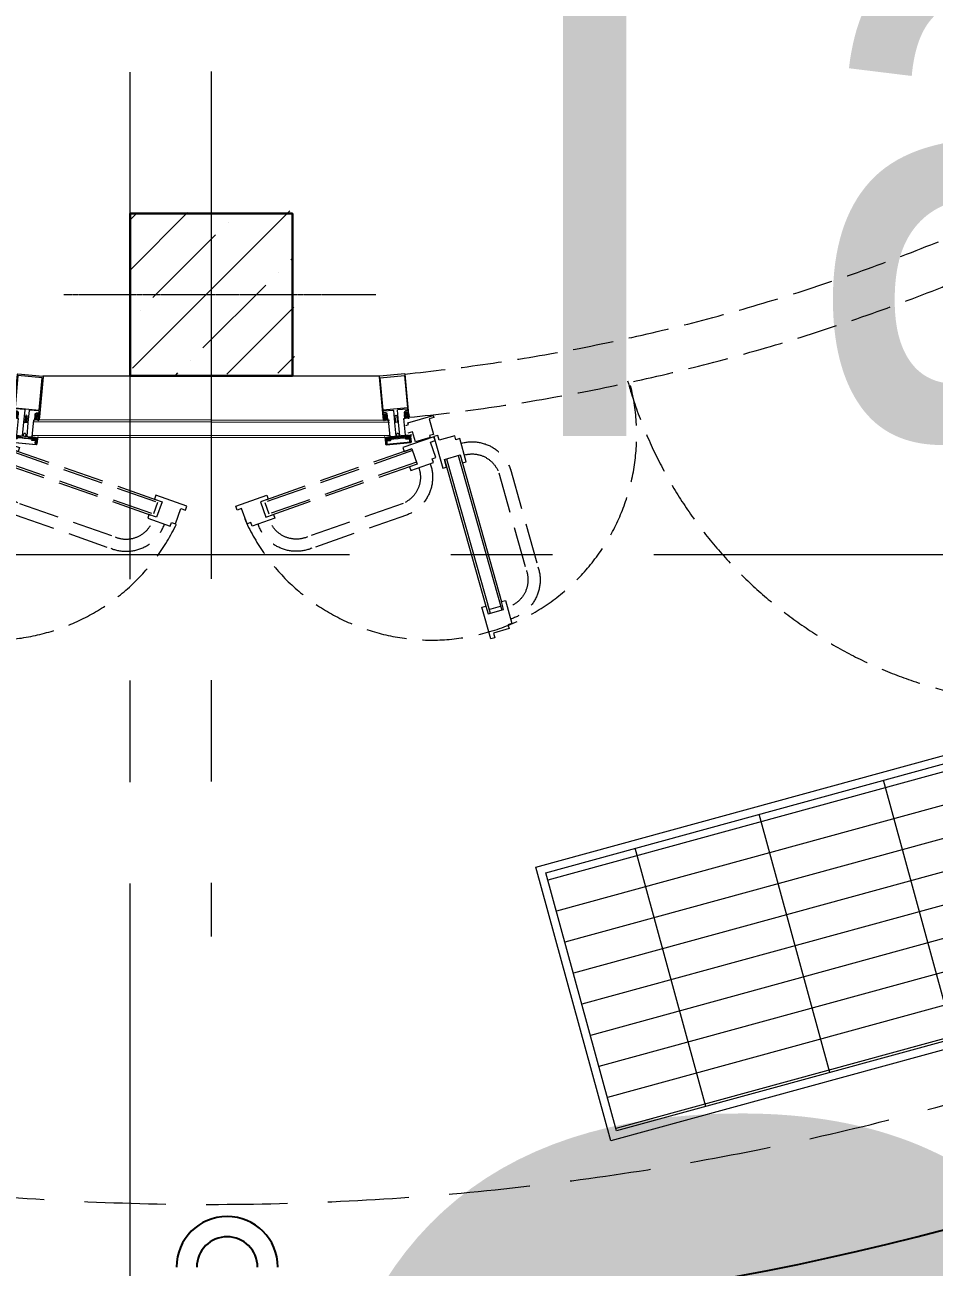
# Model space of a CAD drawing. Header units: millimetres. Extents: x -13407 to 8063098, y -54153 to 109271.
# Drawn here: x 33885 to 36128, y 4493 to 7555 of the extents above; entities that cross this region are included whole.
import ezdxf
from ezdxf.enums import TextEntityAlignment as Align

# ---------------------------------------------------------------- set-up
doc = ezdxf.new("R2018")
doc.units = ezdxf.units.MM
for name, pattern in [('ADSK_Штриховая_ш2 п1', [3, 2, -1]), ('CENTER', [2, 1.25, -0.25, 0.25, -0.25]), ('ГОСТ 2.303 4', [7, 5, -2, 0])]:
    doc.linetypes.add(name, pattern=pattern)
doc.layers.get('Defpoints').update_dxf_attribs({"color": 6})
doc.layers.add('АР_Грязь решетки', color=220, linetype='Continuous')
doc.layers.add('Тонкая', color=7, linetype='Continuous')
for name, color, linetype, lineweight in [('АР_Двери', 5, 'Continuous', 18), ('АР_Лестницы ограждение', 94, 'Continuous', 25), ('АР_Маркер экспликации', 239, 'Continuous', 13), ('АР_Номер помещения', 1, 'Continuous', 25), ('АР_Оси', 193, 'Continuous', 9), ('АР_Перегородки витражные', 152, 'Continuous', 13), ('АР_Помещения_площадь', 19, 'Continuous', 9), ('АР_Сущ Несущая стена', 202, 'Continuous', 30), ('АР_тонкая линия', 250, 'Continuous', 0), ('АР_Штриховка монолит', 250, 'Continuous', 9)]:
    doc.layers.add(name, color=color, linetype=linetype, lineweight=lineweight)
doc.layers.add('АР_Названия помещений', color=124, linetype='Continuous', lineweight=5, plot=False)
doc.styles.add('ISOCPEUR', font='isocpeur.ttf', dxfattribs={"width": 0.7})
doc.styles.get("Standard").update_dxf_attribs({"font": 'arial.ttf'})
pattern_1 = [(335.76716334, (-69115.3163, 318510.941), (0.651582564, 1.447617495), []), (65.76716334, (-69115.3163, 318510.941), (-1.447617495, 0.651582564), [])]

# ---------------------------------------------------------------- blocks, each defined once
blk = doc.blocks.new('*U622')
at = {"layer": 'Defpoints', "color": 7, "style": 'ISOCPEUR', "width": 0.7}
blk.add_attdef('ПЛОЩАДЬ_ПОМЕЩЕНИЯ', text='', height=200, dxfattribs=at).set_placement((-14472.5, 296.7), align=Align.MIDDLE_RIGHT)
at = {"layer": 'Defpoints', "color": 7, "style": 'ISOCPEUR', "width": 0.7, "flags": 1}
blk.add_attdef('КАТЕГОРИЯ', (-499.2, -2092.2), '', height=250, dxfattribs=at)
at = {"layer": 'АР_Номер помещения', "color": 7, "style": 'ISOCPEUR', "width": 0.7}
blk.add_attdef('НОМЕР_ПОМЕЩЕНИЯ', text='', height=300, dxfattribs=at).set_placement((-15237.1, 3980.1), align=Align.MIDDLE_CENTER)
at = {"layer": 'АР_Помещения_площадь', "color": 7, "lineweight": 30, "width": 0.7, "flags": 104}
blk.add_attdef('ИМЯ_ПОМЕЩЕНИЯ', text='', height=100, dxfattribs=at).set_placement((157.6, 1217.1), align=Align.MIDDLE_CENTER)
blk = doc.blocks.new('*U650')
at = {"layer": 'Defpoints', "color": 7, "style": 'ISOCPEUR', "width": 0.7, "flags": 1}
blk.add_attdef('КАТЕГОРИЯ', (-499.2, -2092.2), '', height=250, dxfattribs=at)
at = {"layer": 'Defpoints', "color": 7, "style": 'ISOCPEUR', "width": 0.7}
blk.add_attdef('ПЛОЩАДЬ_ПОМЕЩЕНИЯ', text='', height=200, dxfattribs=at).set_placement((-15094.3, -3536.7), align=Align.MIDDLE_RIGHT)
at = {"layer": 'АР_Номер помещения', "color": 7, "style": 'ISOCPEUR', "width": 0.7}
blk.add_attdef('НОМЕР_ПОМЕЩЕНИЯ', text='', height=300, dxfattribs=at).set_placement((-17833.9, -2131.6), align=Align.MIDDLE_CENTER)
at = {"layer": 'АР_Помещения_площадь', "color": 7, "lineweight": 30, "width": 0.7, "flags": 104}
blk.add_attdef('ИМЯ_ПОМЕЩЕНИЯ', text='', height=100, dxfattribs=at).set_placement((157.6, 1217.1), align=Align.MIDDLE_CENTER)
blk = doc.blocks.new('*U641')
at = {"layer": 'Defpoints', "color": 7, "style": 'ISOCPEUR', "width": 0.7}
blk.add_attdef('ПЛОЩАДЬ_ПОМЕЩЕНИЯ', text='', height=200, dxfattribs=at).set_placement((-14502.3, 2014.2), align=Align.MIDDLE_RIGHT)
at = {"layer": 'Defpoints', "color": 7, "style": 'ISOCPEUR', "width": 0.7, "flags": 1}
blk.add_attdef('КАТЕГОРИЯ', (-499.2, -2092.2), '', height=250, dxfattribs=at)
at = {"layer": 'АР_Номер помещения', "color": 7, "style": 'ISOCPEUR', "width": 0.7}
blk.add_attdef('НОМЕР_ПОМЕЩЕНИЯ', text='', height=300, dxfattribs=at).set_placement((-14791.7, 2684.7), align=Align.MIDDLE_CENTER)
at = {"layer": 'АР_Помещения_площадь', "color": 7, "lineweight": 30, "width": 0.7, "flags": 104}
blk.add_attdef('ИМЯ_ПОМЕЩЕНИЯ', text='', height=100, dxfattribs=at).set_placement((157.6, 1217.1), align=Align.MIDDLE_CENTER)
blk = doc.blocks.new('*U638')
at = {"layer": 'Defpoints', "color": 7, "style": 'ISOCPEUR', "width": 0.7}
blk.add_attdef('ПЛОЩАДЬ_ПОМЕЩЕНИЯ', text='', height=200, dxfattribs=at).set_placement((-6597.6, 7494.4), align=Align.MIDDLE_RIGHT)
at = {"layer": 'Defpoints', "color": 7, "style": 'ISOCPEUR', "width": 0.7, "flags": 1}
blk.add_attdef('КАТЕГОРИЯ', (-499.2, -2092.2), '', height=250, dxfattribs=at)
at = {"layer": 'АР_Номер помещения', "color": 7, "style": 'ISOCPEUR', "width": 0.7}
blk.add_attdef('НОМЕР_ПОМЕЩЕНИЯ', text='', height=300, dxfattribs=at).set_placement((-10118.1, 5879.7), align=Align.MIDDLE_CENTER)
at = {"layer": 'АР_Помещения_площадь', "color": 7, "lineweight": 30, "width": 0.7, "flags": 104}
blk.add_attdef('ИМЯ_ПОМЕЩЕНИЯ', text='', height=100, dxfattribs=at).set_placement((157.6, 1217.1), align=Align.MIDDLE_CENTER)
blk = doc.blocks.new('*U658')
at = {"layer": 'Defpoints', "color": 7, "style": 'ISOCPEUR', "width": 0.7}
blk.add_attdef('ПЛОЩАДЬ_ПОМЕЩЕНИЯ', text='', height=200, dxfattribs=at).set_placement((-15075.7, 265.5), align=Align.MIDDLE_RIGHT)
at = {"layer": 'Defpoints', "color": 7, "style": 'ISOCPEUR', "width": 0.7, "flags": 1}
blk.add_attdef('КАТЕГОРИЯ', (-499.2, -2092.2), '', height=250, dxfattribs=at)
at = {"layer": 'АР_Номер помещения', "color": 7, "style": 'ISOCPEUR', "width": 0.7}
blk.add_attdef('НОМЕР_ПОМЕЩЕНИЯ', text='', height=300, dxfattribs=at).set_placement((-12620.1, 1443.7), align=Align.MIDDLE_CENTER)
at = {"layer": 'АР_Помещения_площадь', "color": 7, "lineweight": 30, "width": 0.7, "flags": 104}
blk.add_attdef('ИМЯ_ПОМЕЩЕНИЯ', text='', height=100, dxfattribs=at).set_placement((157.6, 1217.1), align=Align.MIDDLE_CENTER)
blk = doc.blocks.new('*U654')
at = {"layer": 'Defpoints', "color": 7, "style": 'ISOCPEUR', "width": 0.7}
blk.add_attdef('ПЛОЩАДЬ_ПОМЕЩЕНИЯ', text='', height=200, dxfattribs=at).set_placement((-14376, 412.8), align=Align.MIDDLE_RIGHT)
at = {"layer": 'Defpoints', "color": 7, "style": 'ISOCPEUR', "width": 0.7, "flags": 1}
blk.add_attdef('КАТЕГОРИЯ', (-499.2, -2092.2), '', height=250, dxfattribs=at)
at = {"layer": 'АР_Номер помещения', "color": 7, "style": 'ISOCPEUR', "width": 0.7}
blk.add_attdef('НОМЕР_ПОМЕЩЕНИЯ', text='', height=300, dxfattribs=at).set_placement((-16307.2, 665.2), align=Align.MIDDLE_CENTER)
at = {"layer": 'АР_Помещения_площадь', "color": 7, "lineweight": 30, "width": 0.7, "flags": 104}
blk.add_attdef('ИМЯ_ПОМЕЩЕНИЯ', text='', height=100, dxfattribs=at).set_placement((157.6, 1217.1), align=Align.MIDDLE_CENTER)
blk = doc.blocks.new('*U595')
at = {"layer": 'Defpoints', "color": 7, "style": 'ISOCPEUR', "width": 0.7, "flags": 1}
blk.add_attdef('КАТЕГОРИЯ', (-499.2, -2092.2), '', height=250, dxfattribs=at)
at = {"layer": 'Defpoints', "color": 7, "style": 'ISOCPEUR', "width": 0.7}
blk.add_attdef('ПЛОЩАДЬ_ПОМЕЩЕНИЯ', text='', height=200, dxfattribs=at).set_placement((405.3, -2542.8), align=Align.MIDDLE_RIGHT)
at = {"layer": 'АР_Номер помещения', "color": 7, "style": 'ISOCPEUR', "width": 0.7}
blk.add_attdef('НОМЕР_ПОМЕЩЕНИЯ', text='', height=300, dxfattribs=at).set_placement((171.6, -1559.3), align=Align.MIDDLE_CENTER)
at = {"layer": 'АР_Помещения_площадь', "color": 7, "lineweight": 30, "width": 0.7, "flags": 104}
blk.add_attdef('ИМЯ_ПОМЕЩЕНИЯ', text='', height=100, dxfattribs=at).set_placement((157.6, 1217.1), align=Align.MIDDLE_CENTER)
blk = doc.blocks.new('A$C9365e198')
at = {"layer": 'АР_Грязь решетки', "linetype": 'Continuous', "lineweight": 5}
h = blk.add_hatch(dxfattribs=at)
h.set_pattern_fill('GRATE', color=256, scale=100, angle=-14.968)
h.set_pattern_definition([(345.0320357, (-1788357.11, 6497534.97), (20.5008899, 76.6818371), []), (75.0320357, (-1788357.1, 6497534.97), (-306.727348, 82.00356), [])])
h.paths.add_polyline_path([(14.2, -24.5), (1617.8, -453.2), (1447.4, -1090.8), (-156.3, -662.1)])
for p, q in [((0, 0), (-180.8, -676.2)), ((1642.3, -439.1), (0, 0)), ((14.2, -24.5), (-156.3, -662.1)), ((1617.8, -453.2), (14.2, -24.5)), ((1447.4, -1090.8), (1617.8, -453.2)), ((1461.5, -1115.3), (1642.3, -439.1)), ((-156.3, -662.1), (1447.4, -1090.8)), ((-180.8, -676.2), (1461.5, -1115.3))]:
    blk.add_line(p, q, dxfattribs=at)
blk = doc.blocks.new('A$C4b82bfe2')
at = {"layer": 'АР_Двери', "linetype": 'ГОСТ 2.303 4', "ltscale": 20}
for p, q in [((54.2, -29.6), (427.7, -160.6)), ((52.6, -34.4), (426, -165.3)), ((41, -67.4), (414.3, -198.4)), ((42.7, -62.7), (416.1, -193.6))]:
    blk.add_line(p, q, dxfattribs=at)
at = {"layer": 'АР_Перегородки витражные', "color": 5}
blk.add_line((416.6, -162), (406.7, -190.3), dxfattribs=at)
for points in [[(73.1, -36.3), (54.2, -29.6), (41, -67.4), (59.9, -74), (56.6, -83.4), (0.9, -63.9), (4.2, -54.5), (-5.2, -51.2), (8, -13.4), (-3.3, -9.4), (0, 0), (76.4, -26.8), (73.1, -36.3)], [(408.8, -154), (427.7, -160.6), (414.3, -198.4), (395.4, -191.7), (392.3, -201.1), (447.9, -220.7), (451.2, -211.3), (460.7, -214.6), (473.9, -176.8), (485.2, -180.8), (488.6, -171.4), (412.1, -144.5), (408.8, -154)]]:
    blk.add_lwpolyline(points, close=True, dxfattribs=at)
blk = doc.blocks.new('стойка витр.')
h = blk.add_hatch()
h.set_pattern_fill('ANSI37', scale=0.5, angle=-69.2328)
h.set_pattern_definition(pattern_1)
edge = h.paths.add_edge_path()
edge.add_line((-22.7, 14.1), (-23, 15))
edge.add_arc((-23.4, 14.9), 0.427, 20.7605, 72.3)
edge.add_arc((-23.2, 15.7), 0.427, 110.764, 252.288, ccw=False)
edge.add_line((-23.3, 16.1), (-22.3, 16.5))
edge.add_arc((-22.2, 16.3), 0.183, 20.749, 110.7854, ccw=False)
edge.add_line((-22.1, 16.4), (-22, 16.3))
edge.add_arc((-21.9, 16.3), 0.183, 200.7666, 335.778)
edge.add_line((-21.7, 16.3), (-21.1, 17.8))
edge.add_arc((-21.7, 18), 0.637, 344.3928, 381.7249)
edge.add_line((-21.1, 18.2), (-22.6, 22.1))
edge.add_arc((-23.2, 21.9), 0.637, 19.8094, 57.1415)
edge.add_line((-22.8, 22.4), (-24.3, 23.1))
edge.add_arc((-24.4, 23), 0.183, 65.7564, 200.7677)
edge.add_line((-24.5, 22.9), (-24.5, 22.8))
edge.add_arc((-24.7, 22.7), 0.183, -69.251, 20.7854, ccw=False)
edge.add_line((-24.6, 22.6), (-25.6, 22.2))
edge.add_arc((-25.8, 22.6), 0.427, 149.2464, 290.7703, ccw=False)
edge.add_arc((-26.5, 23), 0.427, 329.2344, 380.7738)
edge.add_line((-26.1, 23.2), (-26.5, 24.2))
edge.add_arc((-26.7, 24.1), 0.183, 20.749, 110.7854)
edge.add_line((-26.7, 24.3), (-33.5, 21.7))
edge.add_arc((-33.4, 21.4), 0.306, 107.612, 200.6883)
edge.add_line((-33.7, 21.3), (-33.4, 20.7))
edge.add_arc((-33.1, 20.8), 0.304, 200.7453, 225.8124)
edge.add_line((-33.3, 20.5), (-31.8, 18.9))
edge.add_arc((-32, 18.7), 0.305, -108.8628, 45.7814, ccw=False)
edge.add_arc((-28.7, 27.8), 9.95, 231.9543, 250.0412, ccw=False)
edge.add_arc((-35.1, 19.6), 0.4, 42.3093, 119.225)
edge.add_arc((-34.9, 19.6), 0.602, 134.395, 228.6478)
edge.add_arc((-28.5, 27.8), 11, 232.0873, 240.8889)
edge.add_arc((-36.9, 12.9), 6.09, 40.7589, 60.6144, ccw=False)
edge.add_arc((-32.5, 16.6), 0.305, -34.8959, 41.6027, ccw=False)
edge.add_line((-32.3, 16.5), (-32.8, 15.8))
edge.add_arc((-32.5, 15.6), 0.305, 145.1101, 256.4243)
edge.add_line((-32.6, 15.3), (-31.7, 15.1))
edge.add_arc((-31.8, 14.8), 0.305, -34.8899, 76.4243, ccw=False)
edge.add_line((-31.5, 14.6), (-32.1, 13.9))
edge.add_arc((-31.8, 13.7), 0.305, 145.1101, 256.4243)
edge.add_line((-31.9, 13.4), (-31, 13.2))
edge.add_arc((-31.1, 12.9), 0.305, -24.2247, 76.4204, ccw=False)
edge.add_line((-30.8, 12.8), (-31.6, 11.1))
edge.add_arc((-31.3, 11), 0.305, 155.7711, 290.7403)
edge.add_line((-31.2, 10.7), (-22.8, 13.9))
edge.add_arc((-22.9, 14.1), 0.183, 290.749, 380.749)
edge = h.paths.add_edge_path(flags=16)
edge.add_line((-23.1, 21), (-22.2, 18.6))
edge.add_arc((-22.7, 18.4), 0.541, -69.2328, 20.7672, ccw=False)
edge.add_line((-22.5, 17.9), (-23.4, 17.6))
edge.add_arc((-23.6, 18.1), 0.541, 200.7672, 290.7672, ccw=False)
edge.add_line((-24.1, 17.9), (-25, 20.3))
edge.add_arc((-24.5, 20.5), 0.541, 110.7672, 200.7672, ccw=False)
edge.add_line((-24.7, 21), (-23.8, 21.4))
edge.add_arc((-23.6, 20.8), 0.541, 20.7672, 110.7672, ccw=False)
edge = h.paths.add_edge_path(flags=16)
edge.add_line((-26.9, 20.3), (-25.5, 16.7))
edge.add_arc((-26, 16.5), 0.541, -69.2328, 20.7672, ccw=False)
edge.add_line((-25.8, 16), (-28.2, 15.1))
edge.add_arc((-28.4, 15.6), 0.541, 200.7672, 290.7672, ccw=False)
edge.add_line((-28.9, 15.4), (-30.3, 19))
edge.add_arc((-29.8, 19.2), 0.541, 110.7672, 200.7672, ccw=False)
edge.add_line((-30, 19.7), (-27.5, 20.6))
edge.add_arc((-27.4, 20.1), 0.541, 20.7672, 110.7672, ccw=False)
h = blk.add_hatch()
h.set_pattern_fill('ANSI37', scale=0.5, angle=-69.2328)
h.set_pattern_definition(pattern_1)
edge = h.paths.add_edge_path()
edge.add_line((-7.6, -25.6), (-7.3, -26.5))
edge.add_arc((-7.7, -26.7), 0.427, -30.7656, 20.7738, ccw=False)
edge.add_arc((-6.9, -27.1), 0.427, 149.2464, 290.7703)
edge.add_line((-6.8, -27.5), (-5.8, -27.1))
edge.add_arc((-5.8, -27), 0.183, 290.749, 380.7854)
edge.add_line((-5.7, -26.9), (-5.7, -26.8))
edge.add_arc((-5.5, -26.7), 0.183, 65.7564, 200.7677, ccw=False)
edge.add_line((-5.5, -26.5), (-4, -27.3))
edge.add_arc((-4.3, -27.8), 0.637, 19.8094, 57.1415, ccw=False)
edge.add_line((-3.7, -27.6), (-2.3, -31.5))
edge.add_arc((-2.9, -31.7), 0.637, -15.6072, 21.7249, ccw=False)
edge.add_line((-2.2, -31.9), (-2.8, -33.4))
edge.add_arc((-3, -33.4), 0.183, 200.7666, 335.778, ccw=False)
edge.add_line((-3.2, -33.4), (-3.2, -33.3))
edge.add_arc((-3.4, -33.4), 0.183, 20.749, 110.7854)
edge.add_line((-3.5, -33.2), (-4.5, -33.6))
edge.add_arc((-4.3, -34), 0.427, 110.764, 252.288)
edge.add_arc((-4.6, -34.8), 0.427, 20.7605, 72.3, ccw=False)
edge.add_line((-4.2, -34.6), (-3.8, -35.7))
edge.add_arc((-4, -35.7), 0.183, -69.251, 20.7854, ccw=False)
edge.add_line((-3.9, -35.9), (-10.6, -38.5))
edge.add_arc((-10.8, -38.2), 0.306, 200.846, 293.9223, ccw=False)
edge.add_line((-11, -38.3), (-11.3, -37.6))
edge.add_arc((-11, -37.5), 0.304, 175.722, 200.789, ccw=False)
edge.add_line((-11.3, -37.5), (-11.3, -35.2))
edge.add_arc((-11.6, -35.2), 0.305, 355.7529, 510.3972)
edge.add_arc((-3.1, -39.8), 9.95, 151.4932, 169.58)
edge.add_arc((-13.3, -38), 0.4, 282.3093, 359.225, ccw=False)
edge.add_arc((-13.2, -37.8), 0.602, 172.8865, 267.1393, ccw=False)
edge.add_arc((-2.9, -39.7), 11, 160.6454, 169.447, ccw=False)
edge.add_arc((-19.1, -34.1), 6.09, 340.92, 360.7754)
edge.add_arc((-13.3, -34), 0.305, 359.9316, 436.4302)
edge.add_line((-13.2, -33.7), (-14.1, -33.5))
edge.add_arc((-14, -33.2), 0.305, 145.1101, 256.4243, ccw=False)
edge.add_line((-14.3, -33), (-13.7, -32.3))
edge.add_arc((-14, -32.2), 0.305, 325.1101, 436.4243)
edge.add_line((-13.9, -31.9), (-14.8, -31.7))
edge.add_arc((-14.7, -31.4), 0.305, 145.1101, 256.4243, ccw=False)
edge.add_line((-15, -31.2), (-14.4, -30.5))
edge.add_arc((-14.7, -30.3), 0.305, 325.1139, 425.759)
edge.add_line((-14.6, -30), (-16.3, -29.3))
edge.add_arc((-16.2, -29), 0.305, 110.794, 245.7633, ccw=False)
edge.add_line((-16.3, -28.7), (-7.9, -25.5))
edge.add_arc((-7.8, -25.7), 0.183, 20.7854, 110.7854, ccw=False)
edge = h.paths.add_edge_path(flags=16)
edge.add_line((-3.3, -31.1), (-4.3, -28.7))
edge.add_arc((-4.8, -28.9), 0.541, 20.7672, 110.7672)
edge.add_line((-5, -28.3), (-5.9, -28.7))
edge.add_arc((-5.7, -29.2), 0.541, 110.7672, 200.7672)
edge.add_line((-6.2, -29.4), (-5.3, -31.8))
edge.add_arc((-4.8, -31.6), 0.541, 200.7672, 290.7672)
edge.add_line((-4.6, -32.1), (-3.7, -31.8))
edge.add_arc((-3.9, -31.3), 0.541, 290.7672, 380.7672)
edge = h.paths.add_edge_path(flags=16)
edge.add_line((-6.7, -33), (-8, -29.4))
edge.add_arc((-8.5, -29.6), 0.541, 20.7672, 110.7672)
edge.add_line((-8.7, -29.1), (-11.1, -30))
edge.add_arc((-10.9, -30.5), 0.541, 110.7672, 200.7672)
edge.add_line((-11.4, -30.7), (-10.1, -34.3))
edge.add_arc((-9.6, -34.1), 0.541, 200.7672, 290.7672)
edge.add_line((-9.4, -34.6), (-7, -33.7))
edge.add_arc((-7.2, -33.2), 0.541, 290.7672, 380.7672)
h = blk.add_hatch()
h.set_pattern_fill('ANSI37', scale=0.5, angle=-69.2328)
h.set_pattern_definition([(335.76716334, (-69115.9168, 318510.7132), (0.651582564, 1.447617495), []), (65.76716334, (-69115.9168, 318510.7132), (-1.447617495, 0.651582564), [])])
edge = h.paths.add_edge_path()
edge.add_arc((-61.4, -46.2), 0.549, 155.7657, 200.7672)
edge.add_line((-61.9, -46), (-61.2, -44.4))
edge.add_arc((-61, -44.5), 0.183, 20.7672, 155.7657)
edge.add_line((-60.9, -44.4), (-60.8, -44.6))
edge.add_arc((-60.6, -44.6), 0.183, 200.7672, 290.7672)
edge.add_line((-60.6, -44.7), (-59.4, -44.3))
edge.add_arc((-59.6, -43.9), 0.427, -69.2328, 72.2936)
edge.add_arc((-59.3, -43.1), 0.427, 200.7672, 252.2936)
edge.add_line((-59.7, -43.2), (-63, -34.5))
edge.add_arc((-62.7, -34.4), 0.305, 110.7672, 200.7672)
edge.add_line((-62.8, -34.1), (-60.6, -33.3))
edge.add_arc((-60.4, -33.6), 0.304, 76.4029, 110.7672)
edge.add_line((-60.4, -33.3), (-60.1, -33.6))
edge.add_arc((-108.2, -55.9), 53, 16.7114, 24.8229)
edge.add_line((-57.4, -40.6), (-57.9, -41.3))
edge.add_arc((-57.7, -41.5), 0.305, 145.1109, 256.4234)
edge.add_line((-57.7, -41.8), (-56.9, -42))
edge.add_arc((-57, -42.3), 0.305, -34.8891, 76.4234)
edge.add_line((-56.7, -42.5), (-57.2, -43.3))
edge.add_arc((-56.9, -43.5), 0.305, 145.1109, 256.4234)
edge.add_line((-57, -43.8), (-56.1, -44))
edge.add_arc((-56.2, -44.3), 0.305, -34.8891, 76.4234)
edge.add_line((-56, -44.4), (-56.5, -45.1))
edge.add_arc((-56.2, -45.3), 0.305, 145.1109, 256.4234)
edge.add_line((-56.3, -45.6), (-55.4, -45.8))
edge.add_arc((-55.5, -46.1), 0.305, -34.8891, 76.4234)
edge.add_line((-55.3, -46.3), (-55.8, -47))
edge.add_arc((-55.5, -47.2), 0.305, 145.1109, 256.4234)
edge.add_line((-55.6, -47.5), (-54.7, -47.8))
edge.add_arc((-54.8, -48.1), 0.305, -34.8891, 76.4234)
edge.add_line((-54.5, -48.3), (-55, -49))
edge.add_arc((-54.8, -49.1), 0.305, 145.1109, 256.4234)
edge.add_line((-54.8, -49.4), (-54, -49.6))
edge.add_arc((-54.1, -49.9), 0.305, -34.8891, 76.4234)
edge.add_line((-53.8, -50.1), (-54.3, -50.8))
edge.add_arc((-54.1, -51), 0.305, 145.1109, 256.4234)
edge.add_line((-54.1, -51.3), (-53.3, -51.5))
edge.add_arc((-53.4, -51.8), 0.305, -43.6751, 76.4279)
edge.add_line((-53.1, -52), (-53.8, -52.6))
edge.add_arc((-53.6, -52.8), 0.305, 136.3286, 262.7471)
edge.add_arc((-54.6, -61.1), 7.99, 59.586, 82.7471)
edge.add_arc((-50.7, -54.4), 0.305, 253.291, 419.586)
edge.add_arc((-52.6, -60.5), 6.03, 73.291, 110.7672)
edge.add_line((-54.7, -54.9), (-54.8, -54.9))
edge.add_arc((-55, -54.5), 0.427, 200.7672, 290.7672)
edge.add_line((-55.4, -54.7), (-56.7, -51.1))
edge.add_arc((-56.3, -51), 0.427, 149.2366, 200.7672)
edge.add_arc((-57, -50.5), 0.427, -30.7634, 40.0143)
edge.add_arc((-57, -50.5), 0.427, 40.0005, 110.7672)
edge.add_line((-57.2, -50.1), (-58.3, -50.6))
edge.add_arc((-58.3, -50.7), 0.183, 110.7672, 200.7672)
edge.add_line((-58.4, -50.8), (-58.4, -51))
edge.add_arc((-58.5, -51.1), 0.183, 245.7686, 380.7672)
edge.add_line((-58.6, -51.3), (-60.2, -50.6))
edge.add_arc((-60, -50.1), 0.549, 200.7672, 245.7686)
edge.add_line((-60.5, -50.3), (-61.9, -46.4))
edge = h.paths.add_edge_path(flags=16)
edge.add_arc((-59.4, -49), 0.541, 200.7672, 290.7672)
edge.add_line((-60.8, -46.8), (-59.9, -49.2))
edge.add_arc((-60.3, -46.6), 0.541, 110.7672, 200.7672)
edge.add_line((-59.3, -45.7), (-60.5, -46.1))
edge.add_arc((-59.1, -46.2), 0.541, 20.7672, 110.7672)
edge.add_line((-57.7, -48.4), (-58.6, -46))
edge.add_arc((-58.2, -48.6), 0.541, -69.2328, 20.7672)
edge.add_line((-59.2, -49.5), (-58, -49.1))
at = {"lineweight": 0, "ltscale": 100, "transparency": 33554687}
for points in [[(65.9, 59.3), (-26.6, 24.2), (-25.9, 22.2), (-25.3, 22), (-24.8, 22.1), (-25.2, 23.2), (-20.5, 24.9), (-19.2, 21.4), (-18.8, 21.3), (-19, 20.8), (-17.7, 17.4), (-22.4, 15.6), (-22.7, 16.5), (-23.2, 16.4), (-23.4, 15.7), (-22.8, 13.9), (-17.2, 16), (-16.2, 17), (-15.5, 19.8), (-15.4, 20.1), (-17, 24.3), (-17.4, 24.6), (-17.5, 25.4), (-13.7, 26.9), (-12.5, 26.3), (-4.3, 4.8), (-4.9, 3.6), (-32.7, -7), (-32.8, -7.4), (-32.4, -8.4), (-31.1, -9.1), (-30.3, -8.8), (-29.8, -9.1), (-28.6, -8.7), (-28.6, -8.2), (-28.2, -8.5), (-27, -8.1), (-26.9, -7.5), (-26.5, -7.9), (-25.3, -7.5), (-25.3, -6.9), (-24.8, -7.2), (-23.6, -6.8), (-23.6, -6.3), (-23.1, -6.6), (-21.9, -6.2), (-21.9, -5.6), (-21.5, -6), (-20.3, -5.6), (-20.2, -5), (-19.8, -5.3), (-18.6, -4.9), (-18.4, -4.3), (-18, -4.7), (-17.4, -4.4), (-15.1, -4.8), (-14.5, -6.4), (-15.8, -7.9), (-15.9, -8.7), (-16.3, -8.3), (-17.4, -8.8), (-17.6, -9.3), (-18, -9), (-19.1, -9.4), (-19.3, -10), (-19.7, -9.6), (-20.8, -10.1), (-20.9, -10.6), (-21.4, -10.3), (-22.5, -10.7), (-22.6, -11.2), (-23, -10.9), (-24.3, -11.3), (-24.3, -11.9), (-24.7, -11.5), (-25.8, -12), (-26, -12.5), (-26.4, -12.2), (-27.6, -12.6), (-27.6, -13.1), (-28.1, -12.8), (-29.3, -13.3), (-29.3, -13.8), (-29.9, -15.1), (-29.5, -16.2), (-29.1, -16.3), (-1.3, -5.8), (-0.1, -6.4), (8.1, -27.9), (7.6, -29.2), (3.8, -30.6), (3.2, -29.8), (3.4, -29.5), (1.7, -25.2), (1.6, -25.1), (-0.9, -23.4), (-2.3, -23.3), (-7.8, -25.4), (-7.2, -27.2), (-6.5, -27.6), (-6, -27.4), (-6.4, -26.4), (-1.7, -24.6), (-0.4, -28.2), (0, -28.3), (-0.2, -28.7), (1.1, -32.2), (-3.6, -33.9), (-3.9, -33), (-4.4, -33.2), (-4.6, -33.8), (-4, -35.7), (88.6, -0.5), (89.2, 0.7), (67.2, 58.7)], [(63.8, 56.3), (85.1, 0.2), (10.6, -28), (-10.6, 28)], [(-68.6, -58.5), (-90.2, -1.6), (-90, -1.3), (-89, -0.9), (-88.6, -1), (-87.7, -3.3), (-87.4, -3.4), (-86.7, -3.2), (-86.4, -2.8), (-87.3, -0.5), (-87.2, -0.2), (-82, 1.7), (-80.5, 1.3), (-79.7, 1.5), (-77.3, 4.2), (-77.8, 4.8), (-90.5, 0), (-91.4, -2), (-69.8, -59.1), (-67.8, -59.9), (-55.1, -55.1), (-55.2, -54.3), (-58.7, -53.8), (-59.5, -54.2), (-60.2, -55.7), (-65.4, -57.6), (-65.7, -57.4), (-66.6, -55.1), (-67, -55), (-67.7, -55.3), (-67.9, -55.6), (-67, -57.9), (-67.2, -58.3), (-68.2, -58.7)]]:
    blk.add_lwpolyline(points, close=True, dxfattribs=at)
for points in [[(-73.6, -6.3), (-74.2, -6), (-74.8, -6.2), (-74.4, -7.2), (-76.6, -8, -0.414362), (-77, -7.8), (-79.3, -1.5, -0.414326), (-78.7, -0.2), (-77.3, 0.4), (-76.9, -0.7), (-76.3, -0.4), (-76.1, 0.3), (-77.3, 3.5, 0.551224), (-77.8, 3.6), (-79.9, 1.3, -0.267349), (-80.9, 1.1), (-82.1, 1.4, 0.249629), (-82.6, 1.3), (-86.2, -1.9, 0.827043), (-85.6, -2.8), (-82.1, -1.5, -0.414326), (-80.8, -2.1), (-78.1, -9.1, 0.414326), (-76.8, -9.7), (-75.7, -9.2, -0.082799), (-71.8, -16.3), (-68.3, -25.6), (-67.9, -25.7), (-68.1, -26.1), (-64.6, -35.3, -0.082799), (-62.8, -43.1), (-63.9, -43.6, 0.414326), (-64.5, -44.9), (-61.9, -51.9, -0.414326), (-62.5, -53.2), (-66, -54.5, 0.827043), (-65.8, -55.6), (-61, -55.6, 0.249629), (-60.6, -55.4), (-59.9, -54.3, -0.267349), (-59, -53.9), (-55.9, -54.2, 0.551224), (-55.6, -53.7), (-56.8, -50.5), (-57.5, -50.1), (-58, -50.4), (-57.6, -51.4), (-59.1, -52, -0.414326), (-60.5, -51.4), (-62.8, -45.1, -0.414362), (-62.7, -44.7), (-60.5, -43.9), (-60.1, -44.8), (-59.6, -44.6), (-59.3, -43.9)], [(-32.4, -8.4), (-32.8, -7.4, 0.523933), (-33.2, -7.2), (-64.2, -18.9, 0.414326), (-64.5, -19.6), (-64.1, -20.9, 0.410627), (-63.4, -21.2), (-62.7, -21, 0.492552), (-62.6, -20.7), (-62.8, -20.2, -0.441111), (-62.6, -19.9), (-60.8, -19.3, -0.208057), (-59.9, -19.4, -0.000016), (-56.9, -20.8, -0.439819), (-56.4, -22.2, -0.000016), (-57.7, -25.2, -0.208057), (-58.3, -25.9), (-60.1, -26.6, -0.441111), (-60.4, -26.5), (-60.6, -26, 0.492552), (-60.9, -25.9), (-61.5, -26.1, 0.410627), (-61.8, -26.8), (-61.3, -28.1, 0.414326), (-60.6, -28.4), (-29.6, -16.6, 0.523933), (-29.5, -16.2), (-29.8, -15.2)]]:
    blk.add_lwpolyline(points, format="xyb", close=True, dxfattribs=at)
at = {"color": 7, "lineweight": 0, "ltscale": 100, "transparency": 33554687}
for points in [[(-74.1, 3.3, 0.57795), (-74.3, 3.8), (-75.2, 3.8, -0.615334), (-75.4, 4.3, 0.101403), (-73.8, 7.1, 0.887085), (-74.4, 7.4, -0.164997), (-77.4, 4.9), (-77.5, 4.9, 0.414304), (-77.7, 4.3), (-76.4, 0.8, 0.228696), (-76.1, 0.5, -0.319049), (-75.8, 0.1, -0.319002), (-76.1, -0.3), (-77.2, -0.7, -0.4144), (-77.5, -0.6), (-77.6, -0.4, 0.668339), (-77.9, -0.4), (-78.6, -1.9, 0.198883), (-78.6, -2.4), (-77.2, -6.2, 0.198883), (-76.9, -6.5), (-75.3, -7.3, 0.668339), (-75.1, -7), (-75.1, -6.8, -0.4144), (-75, -6.6), (-73.9, -6.1, -0.710202), (-73.4, -6.7, 0.228696), (-73.4, -7.1), (-70.1, -15.8, 0.414362), (-69.7, -16), (-67.4, -15.1, 0.151171), (-67.3, -15), (-67.3, -14.6, 0.035408), (-69.9, -7.6), (-70.8, -7.4, -0.527868), (-71, -6.9), (-70.5, -6.2, 0.527868), (-70.6, -5.7), (-71.5, -5.4, -0.527868), (-71.7, -4.9), (-71.2, -4.2, 0.527868), (-71.4, -3.7), (-72.3, -3.5, -0.527868), (-72.4, -3.1), (-71.9, -2.4, 0.527868), (-72.1, -1.9), (-73, -1.7, -0.527868), (-73.1, -1.2), (-72.7, -0.4, 0.527868), (-72.8, 0.1), (-73.7, 0.3, -0.527868), (-73.9, 0.8), (-73.4, 1.5, 0.527868), (-73.5, 1.9), (-74.4, 2.1, -0.527868), (-74.6, 2.6)], [(-22.7, 14.1), (-23, 15, 0.228752), (-23.3, 15.3, -0.710164), (-23.3, 16.1), (-22.3, 16.5, -0.4144), (-22.1, 16.4), (-22, 16.3, 0.66825), (-21.7, 16.3), (-21.1, 17.8, 0.164348), (-21.1, 18.2), (-22.6, 22.1, 0.164348), (-22.8, 22.4), (-24.3, 23.1, 0.66825), (-24.5, 22.9), (-24.5, 22.8, -0.4144), (-24.6, 22.6), (-25.6, 22.2, -0.710164), (-26.1, 22.8, 0.228752), (-26.1, 23.2), (-26.5, 24.2, 0.4144), (-26.7, 24.3), (-33.5, 21.7, 0.430028), (-33.7, 21.3), (-33.4, 20.7, 0.109814), (-33.3, 20.5), (-31.8, 18.9, -0.800036), (-32.1, 18.4, -0.079083), (-34.8, 19.9, 0.348803), (-35.3, 20, 0.436125), (-35.3, 19.1, 0.038423), (-33.9, 18.2, -0.086853), (-32.3, 16.9, -0.346763), (-32.3, 16.5), (-32.8, 15.8, 0.527877), (-32.6, 15.3), (-31.7, 15.1, -0.527877), (-31.5, 14.6), (-32.1, 13.9, 0.527877), (-31.9, 13.4), (-31, 13.2, -0.469739), (-30.8, 12.8), (-31.6, 11.1, 0.667984), (-31.2, 10.7), (-22.8, 13.9, 0.414214)], [(-7.6, -25.6), (-7.3, -26.5, -0.228752), (-7.3, -26.9, 0.710164), (-6.8, -27.5), (-5.8, -27.1, 0.4144), (-5.7, -26.9), (-5.7, -26.8, -0.66825), (-5.5, -26.5), (-4, -27.3, -0.164348), (-3.7, -27.6), (-2.3, -31.5, -0.164348), (-2.2, -31.9), (-2.8, -33.4, -0.66825), (-3.2, -33.4), (-3.2, -33.3, 0.4144), (-3.5, -33.2), (-4.5, -33.6, 0.710164), (-4.5, -34.4, -0.228752), (-4.2, -34.6), (-3.8, -35.7, -0.4144), (-3.9, -35.9), (-10.6, -38.5, -0.430028), (-11, -38.3), (-11.3, -37.6, -0.109814), (-11.3, -37.5), (-11.3, -35.2, 0.800036), (-11.8, -35.1, 0.079083), (-12.9, -38, -0.348803), (-13.2, -38.4, -0.436125), (-13.8, -37.7, -0.038423), (-13.3, -36.1, 0.086853), (-13, -34, 0.346763), (-13.2, -33.7), (-14.1, -33.5, -0.527877), (-14.3, -33), (-13.7, -32.3, 0.527877), (-13.9, -31.9), (-14.8, -31.7, -0.527877), (-15, -31.2), (-14.4, -30.5, 0.469739), (-14.6, -30), (-16.3, -29.3, -0.667984), (-16.3, -28.7), (-7.9, -25.5, -0.414214)], [(-53.3, -51.5, -0.57795), (-53.1, -52), (-53.8, -52.6, 0.615334), (-53.6, -53.1, -0.101403), (-50.6, -54.2, -0.887085), (-50.8, -54.7, 0.164997), (-54.7, -54.9), (-54.8, -54.9, -0.414304), (-55.4, -54.7), (-56.7, -51.1, -0.228696), (-56.7, -50.8, 0.319049), (-56.7, -50.3, 0.319002), (-57.2, -50.1), (-58.3, -50.6, 0.4144), (-58.4, -50.8), (-58.4, -51, -0.668339), (-58.6, -51.3), (-60.2, -50.6, -0.198883), (-60.5, -50.3), (-61.9, -46.4, -0.198883), (-61.9, -46), (-61.2, -44.4, -0.668339), (-60.9, -44.4), (-60.8, -44.6, 0.4144), (-60.6, -44.7), (-59.4, -44.3, 0.710202), (-59.4, -43.5, -0.228696), (-59.7, -43.2), (-63, -34.5, -0.414362), (-62.8, -34.1), (-60.6, -33.3, -0.151171), (-60.4, -33.3), (-60.1, -33.6, -0.035408), (-57.4, -40.6), (-57.9, -41.3, 0.527868), (-57.7, -41.8), (-56.9, -42, -0.527868), (-56.7, -42.5), (-57.2, -43.3, 0.527868), (-57, -43.8), (-56.1, -44, -0.527868), (-56, -44.4), (-56.5, -45.1, 0.527868), (-56.3, -45.6), (-55.4, -45.8, -0.527868), (-55.3, -46.3), (-55.8, -47, 0.527868), (-55.6, -47.5), (-54.7, -47.8, -0.527868), (-54.5, -48.3), (-55, -49, 0.527868), (-54.8, -49.4), (-54, -49.6, -0.527868), (-53.8, -50.1), (-54.3, -50.8, 0.527868), (-54.1, -51.3)]]:
    blk.add_lwpolyline(points, format="xyb", close=True, dxfattribs=at)
for points in [[(-72, 0.1), (-72.9, -0.3)], [(-26.7, 24.3), (-26.7, 24.3)], [(-22.8, 13.9), (-22.8, 13.9)]]:
    blk.add_lwpolyline(points, dxfattribs=at)
blk.add_lwpolyline([(-72.9, -0.3), (-54.8, -48), (-53.9, -47.7), (-72, 0.1)], close=True)
at = {"lineweight": 0, "ltscale": 100, "transparency": 33554687}
for points in [[(-69.8, -5.6), (-69.2, -5.9), (-30.9, 8.6), (-30.6, 9.2), (-31.2, 10.7)], [(-56.1, -42), (-55.8, -41.4), (-17.5, -26.8), (-16.8, -27.1), (-16.3, -28.6)]]:
    blk.add_lwpolyline(points, dxfattribs=at)
at = {"color": 7}
for points in [[(-26.9, 20.3), (-25.5, 16.7, -0.414214), (-25.8, 16), (-28.2, 15.1, -0.414214), (-28.9, 15.4), (-30.3, 19, -0.414214), (-30, 19.7), (-27.5, 20.6, -0.414214)], [(-23.1, 21), (-22.2, 18.6, -0.414214), (-22.5, 17.9), (-23.4, 17.6, -0.414214), (-24.1, 17.9), (-25, 20.3, -0.414214), (-24.7, 21), (-23.8, 21.4, -0.414214)], [(-75.3, -1.9), (-74.4, -4.3, -0.414214), (-74.7, -5), (-75.9, -5.4, -0.414214), (-76.6, -5.1), (-77.5, -2.7, -0.414214), (-77.2, -2), (-76, -1.6, -0.414214)], [(-6.7, -33), (-8, -29.4, 0.414214), (-8.7, -29.1), (-11.1, -30, 0.414214), (-11.4, -30.7), (-10.1, -34.3, 0.414214), (-9.4, -34.6), (-7, -33.7, 0.414214)], [(-3.3, -31.1), (-4.3, -28.7, 0.414214), (-5, -28.3), (-5.9, -28.7, 0.414214), (-6.2, -29.4), (-5.3, -31.8, 0.414214), (-4.6, -32.1), (-3.7, -31.8, 0.414214)], [(-57.7, -48.4), (-58.6, -46, 0.414214), (-59.3, -45.7), (-60.5, -46.1, 0.414214), (-60.8, -46.8), (-59.9, -49.2, 0.414214), (-59.2, -49.5), (-58, -49.1, 0.414214)]]:
    blk.add_lwpolyline(points, format="xyb", close=True, dxfattribs=at)
at = {"color": 7, "lineweight": 0, "ltscale": 100, "transparency": 33554687}
blk.add_arc((-33.4, 21.4), 0.305, 110.7562, 200.7779, dxfattribs=at)
blk = doc.blocks.new('A$C6b019c78')
at = {"layer": 'АР_Перегородки витражные', "color": 5}
for p, q in [((73.8, -94.6), (-33.6, -475.5)), ((69, -93.3), (-33, -454.9)), ((102.7, -102.8), (-4.8, -483.6)), ((107.5, -104.1), (5.5, -465.8)), ((-2, -474), (-30.9, -465.9))]:
    blk.add_line(p, q, dxfattribs=at)
for points in [[(102.1, -123.4), (107.5, -104.1), (69, -93.3), (63.6, -112.5), (53.9, -109.8), (70, -53), (79.6, -55.7), (82.3, -46.1), (120.8, -57), (124.1, -45.4), (133.7, -48.1), (111.7, -126.1), (102.1, -123.4)], [(5.5, -465.8), (0, -485), (-38.4, -474), (-33, -454.7), (-42.6, -452.2), (-58.7, -508.9), (-49, -511.7), (-51.8, -521.3), (-13.3, -532.2), (-16.5, -543.7), (-6.9, -546.4), (15.1, -468.5), (5.5, -465.8)]]:
    blk.add_lwpolyline(points, close=True, dxfattribs=at)
blk = doc.blocks.new('A$Ca6ce221e')
at = {"layer": 'АР_Двери', "linetype": 'ГОСТ 2.303 4', "ltscale": 20}
for p, q in [((-30.3, 82.9), (-99.8, -162.7)), ((-1.7, 73.9), (-72.1, -175.7))]:
    blk.add_line(p, q, dxfattribs=at)
for centre, radius, start, end in [((64.5, 50.8), 100.1, 74.2411, 167.2165), ((64.5, 50.8), 70.1, 74.2441, 167.7953), ((-3.4, -189.7), 100.1, 161.2518, 254.2271), ((-3.4, -189.7), 70.1, 160.6729, 254.2241)]:
    blk.add_arc(centre, radius, start, end, dxfattribs=at)
blk = doc.blocks.new('A$Cf11ff649')
at = {"layer": 'АР_Двери', "linetype": 'ГОСТ 2.303 4', "ltscale": 20}
for p, q in [((68.9, 301.7), (-0.6, 56.1)), ((97.5, 292.7), (27.1, 43.1))]:
    blk.add_line(p, q, dxfattribs=at)
for centre, radius, start, end in [((163.7, 269.5), 100.1, 74.2411, 167.2165), ((163.7, 269.5), 70.1, 74.2441, 167.7953), ((95.8, 29.1), 100.1, 161.2518, 254.2271), ((95.8, 29.1), 70.1, 160.6729, 254.2241)]:
    blk.add_arc(centre, radius, start, end, dxfattribs=at)
blk = doc.blocks.new('A$C65590e4a')
at = {"layer": 'АР_Двери', "linetype": 'ГОСТ 2.303 4', "ltscale": 20}
for centre, radius, start, end in [((-2.8, 6.1), 4775.8, 275.7706, 295.5627), ((-2.8, 6.1), 4883.1, 275.7706, 295.5627), ((2080.7, -4464.3), 1095.4, 195.7997, 3.9976), ((-542, -4895), 506.7, 165.5178, 334.2168), ((543.5, -4895.9), 505.5, 203.9745, 14.6191)]:
    blk.add_arc(centre, radius, start, end, dxfattribs=at)
at = {"layer": 'АР_Перегородки витражные', "color": 5}
for p, q in [((414.3, -4751.1), (-415.3, -4751.1)), ((439.9, -4865), (-436.8, -4863.7)), ((439.4, -4860), (-436.4, -4858.7)), ((-440.9, -4896.5), (440.8, -4896.7)), ((-428.3, -4901.5), (430.2, -4901.7)), ((-132.3, -5062), (-142.3, -5090.3))]:
    blk.add_line(p, q, dxfattribs=at)
blk.add_lwpolyline([(479.6, -4872.3), (486.4, -4870.3), (485.1, -4865.5), (547.6, -4847.9), (549, -4852.8), (537.4, -4856), (548.3, -4894.5), (538.6, -4897.2), (540, -4902), (503.4, -4912.3), (496.6, -4888.2), (484.6, -4891.6)], dxfattribs=at)
at = {"ltscale": 100}
blk.add_blockref('A$C4b82bfe2', (-548.9, -4900), dxfattribs=at)
at = {"ltscale": 100, "xscale": -1}
for name, p in [('A$C4b82bfe2', (548.9, -4900)), ('A$Cf11ff649', (806.7, -5282.1))]:
    blk.add_blockref(name, p, dxfattribs=at)
at = {"ltscale": 100, "rotation": 86.44282952417531}
blk.add_blockref('A$Ca6ce221e', (-399, -5067.3), dxfattribs=at)
at = {"ltscale": 100, "xscale": -1, "rotation": 273.5571704758246}
blk.add_blockref('A$Ca6ce221e', (399, -5067.3), dxfattribs=at)
at = {"layer": 'АР_Перегородки витражные', "color": 5, "xscale": -1, "rotation": 285.4941838103409}
blk.add_blockref('стойка витр.', (-454, -4831.5), dxfattribs=at)
at = {"layer": 'АР_Перегородки витражные', "color": 5, "rotation": 74.50581618965913}
blk.add_blockref('стойка витр.', (453.9, -4831.5), dxfattribs=at)
at = {"layer": 'Тонкая', "ltscale": 100, "xscale": -1}
blk.add_blockref('A$C6b019c78', (682.6, -4851.8), dxfattribs=at)

msp = doc.modelspace()

# ---------------------------------------------------------------- hatches: boundary and pattern name
at = {"layer": 'АР_Штриховка монолит', "ltscale": 100}
h = msp.add_hatch(dxfattribs=at)
h.set_pattern_fill('ANSI35', color=256, scale=700)
h.set_pattern_definition([(45, (211803.85, -55205.68), (-123.74369, 123.74369), []), (45, (211927.6, -55205.68), (-123.74369, 123.74369), [218.75, -43.75, 0, -43.75])])
h.paths.add_polyline_path([(34544.4, 7097), (34145, 7090), (34151.4, 6690.1), (34551.3, 6697)])

# ---------------------------------------------------------------- linework, layer by layer
at = {"ltscale": 100}
for centre, radius, start, end in [((34341.7, 11438.2), 7688.1, 196.06698, 355.13934), ((34341.8, 11438.4), 7088.2, 197.57556, 351.2215), ((34341.8, 11438.4), 7388.3, 196.7737, 351.21987)]:
    msp.add_arc(centre, radius, start, end, dxfattribs=at)
at = {"layer": 'АР_Лестницы ограждение', "color": 116, "linetype": 'Continuous', "lineweight": -3, "ltscale": 50, "true_color": 0x136734}
for radius in [125, 75]:
    msp.add_arc((34384.2, 4492.8), radius, 0, 180, dxfattribs=at)
at = {"layer": 'АР_Оси', "linetype": 'CENTER', "ltscale": 1000}
for p, q in [((34145, -1811.3), (34145, 32496.2)), ((34345, 11440), (34345, 5307.9)), ((34345, 11440), (34345, 5307.9)), ((-12563.8, 6250), (71033.4, 6250))]:
    msp.add_line(p, q, dxfattribs=at)
at = {"layer": 'АР_Оси', "linetype": 'CENTER', "ltscale": 0.5}
msp.add_line((34751, 6890), (33981.4, 6890), dxfattribs=at)
at = {"layer": 'АР_Оси', "linetype": 'CENTER', "lineweight": 0, "ltscale": 100}
msp.add_line((34751, 6890), (33981.4, 6890), dxfattribs=at)
at = {"layer": 'АР_Сущ Несущая стена', "ltscale": 100}
msp.add_lwpolyline([(34145, 7090), (34545, 7090), (34545, 6690), (34145, 6690)], close=True, dxfattribs=at)
msp.add_lwpolyline([(34145, 7090), (34545, 7090), (34545, 6690), (34145, 6690)], close=True, dxfattribs=at)
at = {"layer": 'АР_тонкая линия', "linetype": 'ADSK_Штриховая_ш2 п1', "ltscale": 100}
msp.add_arc((34341.3, 11436.2), 6788.6, 181.31863, 358.68137, dxfattribs=at)

# ---------------------------------------------------------------- block references
at = {"layer": 'АР_Маркер экспликации', "color": 7}
ref = msp.add_blockref('*U595', (12989.3, 43437.6), dxfattribs=at)
lines = msp.add_mtext('\\W0.8000;Коридор и рекреация (основная и старшая школа)', dxfattribs={"layer": 'АР_Названия помещений', "insert": (13617, 40031.1), "char_height": 4692.013, "width": 926.94, "attachment_point": 1})
ref.add_attrib('ИМЯ_ПОМЕЩЕНИЯ', '', (13617, 40031.1), dxfattribs={"flags": 104}).embed_mtext(lines)
ref = msp.add_blockref('*U658', (35408.9, 23665.6), dxfattribs=at)
lines = msp.add_mtext('\\W0.8000;Учебные кабинеты (2 - 4 классы)', dxfattribs={"layer": 'АР_Названия помещений', "insert": (21437.6, 26957.2), "char_height": 6412.4, "width": 926.94, "attachment_point": 1})
ref.add_attrib('ИМЯ_ПОМЕЩЕНИЯ', '', (21437.6, 26957.2), dxfattribs={"flags": 104}).embed_mtext(lines)
ref = msp.add_blockref('*U654', (35338, 19927.2), dxfattribs=at)
lines = msp.add_mtext('\\W0.8000;Санузел для девочек (начальная школа)', dxfattribs={"layer": 'АР_Названия помещений', "insert": (19822.8, 20539.9), "char_height": 4571.549, "width": 926.94, "attachment_point": 1})
ref.add_attrib('ИМЯ_ПОМЕЩЕНИЯ', '', (19822.8, 20539.9), dxfattribs={"flags": 104}).embed_mtext(lines)
ref = msp.add_blockref('*U641', (49768.2, 15865.4), dxfattribs=at)
lines = msp.add_mtext('\\W0.8000;Вестибюль (зона ожидания для посетителей)', dxfattribs={"layer": 'АР_Названия помещений', "insert": (34302.4, 13488.1), "char_height": 5880.753, "width": 926.94, "attachment_point": 1})
ref.add_attrib('ИМЯ_ПОМЕЩЕНИЯ', '', (34302.4, 13488.1), dxfattribs={"flags": 104}).embed_mtext(lines)
ref = msp.add_blockref('*U650', (44101, 15865.2), dxfattribs=at)
lines = msp.add_mtext('\\W0.8000;Комната охраны \\P(с диспетчерским пунктом)', dxfattribs={"layer": 'АР_Названия помещений', "insert": (26232.8, 13652.7), "char_height": 4658.63, "width": 926.94, "attachment_point": 1})
ref.add_attrib('ИМЯ_ПОМЕЩЕНИЯ', '', (26232.8, 13652.7), dxfattribs={"flags": 104}).embed_mtext(lines)
ref = msp.add_blockref('*U622', (35169.4, 6654.1), dxfattribs=at)
lines = msp.add_mtext('\\W0.8000;Санузел для мальчиков (начальная школа) ', dxfattribs={"layer": 'АР_Названия помещений', "insert": (19045, 11438.5), "char_height": 3856.416, "width": 926.94, "attachment_point": 1})
ref.add_attrib('ИМЯ_ПОМЕЩЕНИЯ', '', (19045, 11438.5), dxfattribs={"flags": 104}).embed_mtext(lines)
ref = msp.add_blockref('*U638', (44901.1, 2950.6), dxfattribs=at)
lines = msp.add_mtext('\\W0.8000;Тамбур', dxfattribs={"layer": 'АР_Названия помещений', "insert": (34775.9, 8118.6), "char_height": 1576.782, "width": 926.94, "attachment_point": 1})
ref.add_attrib('ИМЯ_ПОМЕЩЕНИЯ', '', (34775.9, 8118.6), dxfattribs={"flags": 104}).embed_mtext(lines)
at = {"layer": 'Тонкая', "ltscale": 100}
msp.add_blockref('A$C65590e4a', (34345, 11440), dxfattribs=at)
at = {"layer": 'Тонкая', "ltscale": 100, "xscale": -1, "rotation": 0.3485082504272263}
msp.add_blockref('A$C9365e198', (36785.1, 5928.1), dxfattribs=at)

doc.saveas('drawing.dxf')
